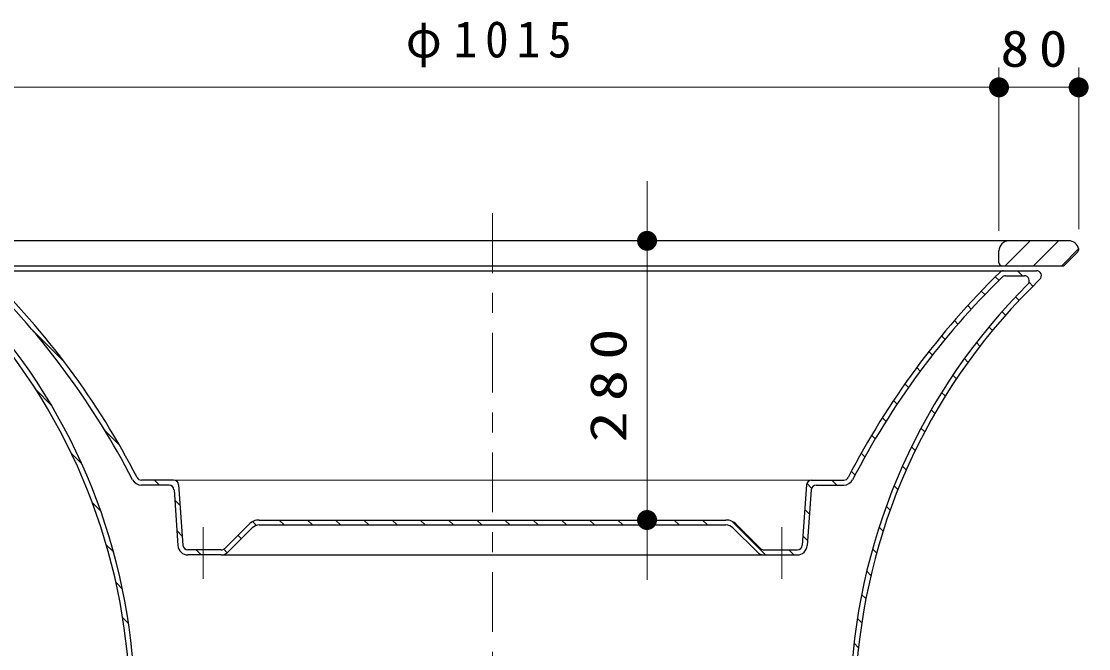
# Model space of a CAD drawing. Units: millimetres on the paper, scale 1:20. Extents: x -385 to 0, y 0 to 267.
# Drawn here: x -123.7 to -70.2, y 95.9 to 127.3 of the extents above; entities that cross this region are included whole.
import ezdxf

# ---------------------------------------------------------------- set-up
doc = ezdxf.new("R2010")
doc.units = ezdxf.units.MM
doc.linetypes.add('USER2', pattern=[6, 3, -1, 1, -1])
doc.layers.add('1_20', color=7, linetype='Continuous', lineweight=25)
doc.styles.add('ＭＳ ゴシック', font='')
doc.styles.get('ＭＳ ゴシック').set_extended_font_data('MS Gothic')

# ---------------------------------------------------------------- blocks, each defined once
blk = doc.blocks.new('filled_dot')
at = {"color": 0, "linetype": 'Continuous', "lineweight": -2, "const_width": 1.25}
blk.add_lwpolyline([(-0.625, 0, 1), (0.625, 0, 1)], format="xyb", close=True, dxfattribs=at)

msp = doc.modelspace()

# ---------------------------------------------------------------- linework, layer by layer
at = {"layer": '1_20', "lineweight": 13}
for p, q in [((-74.743, 116.828), (-74.743, 125.026)), ((-70.75, 116.91), (-70.75, 125.026)), ((-125.493, 124.026), (-74.743, 124.026)), ((-74.743, 124.026), (-70.75, 124.026)), ((-92.379, 119.328), (-92.379, 99.328)), ((-74.426, 115.078), (-73.176, 116.328)), ((-73.012, 115.078), (-71.762, 116.328)), ((-71.598, 115.078), (-70.752, 115.924)), ((-74.75, 114.348), (-74.927, 114.525)), ((-73.566, 114.578), (-73.816, 114.828)), ((-73.04, 114.053), (-73.235, 114.247)), ((-75.451, 113.635), (-75.628, 113.812)), ((-73.74, 113.338), (-73.916, 113.514)), ((-76.134, 112.903), (-76.311, 113.08)), ((-76.799, 112.154), (-76.976, 112.331)), ((-74.416, 112.599), (-74.593, 112.776)), ((-121.614, 110.301), (-123.253, 111.939)), ((-75.068, 111.837), (-75.245, 112.015)), ((-77.446, 111.387), (-77.624, 111.565)), ((-78.075, 110.602), (-78.253, 110.78)), ((-75.696, 111.052), (-75.874, 111.23)), ((-76.3, 110.241), (-76.479, 110.421)), ((-78.686, 109.799), (-78.865, 109.977)), ((-79.278, 108.977), (-79.458, 109.156)), ((-76.88, 109.407), (-77.06, 109.587)), ((-122.233, 108.091), (-122.993, 108.851)), ((-77.435, 108.547), (-77.616, 108.729)), ((-79.852, 108.136), (-80.032, 108.317)), ((-77.964, 107.662), (-78.147, 107.845)), ((-80.407, 107.277), (-80.588, 107.459)), ((-118.832, 106.104), (-119.544, 106.817)), ((-80.943, 106.399), (-81.125, 106.581)), ((-78.467, 106.751), (-78.652, 106.936)), ((-78.943, 105.813), (-79.13, 106)), ((-120.708, 105.152), (-121.224, 105.667)), ((-81.459, 105.501), (-81.643, 105.684)), ((-79.391, 104.847), (-79.58, 105.036)), ((-116.806, 104.078), (-117.056, 104.328)), ((-116.101, 104.328), (-84.135, 104.328)), ((-82.865, 104.078), (-83.115, 104.328)), ((-81.955, 104.583), (-82.14, 104.768)), ((-84.131, 103.93), (-84.369, 104.168)), ((-79.81, 103.851), (-80.002, 104.044)), ((-115.777, 103.049), (-116.047, 103.319)), ((-119.76, 102.789), (-120.178, 103.207)), ((-84.239, 102.624), (-84.473, 102.858)), ((-80.198, 102.826), (-80.394, 103.021)), ((-111.955, 102.056), (-112.147, 102.247)), ((-110.564, 102.078), (-110.814, 102.328)), ((-109.149, 102.078), (-109.399, 102.328)), ((-107.735, 102.078), (-107.985, 102.328)), ((-106.321, 102.078), (-106.571, 102.328)), ((-104.907, 102.078), (-105.157, 102.328)), ((-103.493, 102.078), (-103.743, 102.328)), ((-102.078, 102.078), (-102.328, 102.328)), ((-100.664, 102.078), (-100.914, 102.328)), ((-99.25, 102.078), (-99.5, 102.328)), ((-99.118, 102.328), (-91.379, 102.328)), ((-97.836, 102.078), (-98.086, 102.328)), ((-96.421, 102.078), (-96.671, 102.328)), ((-95.007, 102.078), (-95.257, 102.328)), ((-93.593, 102.078), (-93.843, 102.328)), ((-92.179, 102.078), (-92.429, 102.328)), ((-90.765, 102.078), (-91.015, 102.328)), ((-89.35, 102.078), (-89.6, 102.328)), ((-86.436, 100.578), (-88.119, 102.261)), ((-115.668, 101.526), (-115.938, 101.796)), ((-80.555, 101.768), (-80.754, 101.967)), ((-119.114, 100.729), (-119.476, 101.091)), ((-112.703, 101.39), (-112.88, 101.566)), ((-84.334, 101.304), (-84.568, 101.538)), ((-114.721, 100.578), (-114.971, 100.828)), ((-113.413, 100.685), (-113.592, 100.864)), ((-85.022, 100.578), (-85.272, 100.828)), ((-80.878, 100.677), (-81.081, 100.88)), ((-81.165, 99.55), (-81.372, 99.757)), ((-118.665, 98.866), (-118.99, 99.191)), ((-81.413, 98.384), (-81.626, 98.597)), ((-118.359, 97.146), (-118.658, 97.445)), ((-81.62, 97.177), (-81.839, 97.396)), ((-81.782, 95.924), (-82.008, 96.15))]:
    msp.add_line(p, q, dxfattribs=at)
at = {"layer": '1_20', "linetype": 'USER2', "lineweight": 13}
for p, q in [((-100.118, 78.714), (-100.118, 118.363)), ((-114.618, 99.379), (-114.618, 101.977)), ((-85.618, 99.379), (-85.618, 101.977))]:
    msp.add_line(p, q, dxfattribs=at)
at = {"layer": '1_20', "color": 3}
for p, q in [((-71.243, 116.328), (-134.993, 116.328)), ((-74.743, 115.228), (-74.743, 115.828)), ((-71.493, 115.078), (-70.792, 115.78)), ((-127.243, 115.078), (-71.493, 115.078)), ((-126.518, 114.828), (-72.868, 114.828)), ((-74.415, 114.578), (-73.472, 114.578)), ((-73.518, 114.828), (-72.868, 114.828)), ((-72.691, 114.402), (-73.167, 113.926)), ((-116.101, 104.328), (-117.715, 104.328)), ((-84.135, 104.328), (-82.521, 104.328)), ((-116.334, 104.078), (-117.715, 104.078)), ((-116.084, 103.846), (-115.884, 101.043)), ((-115.852, 104.096), (-115.635, 101.061)), ((-84.385, 104.096), (-84.602, 101.061)), ((-84.152, 103.846), (-84.352, 101.043)), ((-83.903, 104.078), (-82.521, 104.078)), ((-111.808, 102.328), (-88.429, 102.328)), ((-112.338, 102.109), (-113.545, 100.902)), ((-112.161, 101.932), (-113.368, 100.725)), ((-111.808, 102.078), (-88.429, 102.078)), ((-88.075, 101.932), (-86.868, 100.725)), ((-87.899, 102.109), (-86.691, 100.902)), ((-113.722, 100.828), (-115.385, 100.828)), ((-113.722, 100.578), (-115.385, 100.578)), ((-113.722, 100.578), (-86.515, 100.578)), ((-86.515, 100.828), (-84.851, 100.828)), ((-86.515, 100.578), (-84.851, 100.578))]:
    msp.add_line(p, q, dxfattribs=at)
for centre, radius, start, end in [((-74.243, 115.828), 0.5, 90, 180), ((-71.243, 115.828), 0.5, 9.4382, 90), ((-70.898, 115.886), 0.15, 315, 9.4382), ((-74.593, 115.228), 0.15, 180, 270), ((-153.495, 86.142), 39.75, 27.2604, 45.5259), ((-153.495, 86.142), 40, 27.2604, 45.6734), ((-46.741, 86.142), 40, 134.3266, 152.7396), ((-46.741, 86.142), 39.75, 134.4741, 152.7396), ((-74.517, 114.578), 0.25, 90, 134.3266), ((-74.415, 114.328), 0.25, 90, 134.4741), ((-73.472, 114.328), 0.25, 314.8691, 90), ((-72.868, 114.578), 0.25, 315, 90), ((-51.954, 92.712), 30.25, 134.8691, 177), ((-51.954, 92.712), 30, 135, 177), ((-148.282, 92.712), 30.25, 3, 43.2018), ((-148.282, 92.712), 30, 3, 42.9921), ((-117.715, 104.578), 0.5, 207.2604, 270), ((-117.715, 104.578), 0.25, 207.2604, 270), ((-116.101, 104.078), 0.25, 4.0856, 90), ((-84.135, 104.078), 0.25, 90, 175.9144), ((-82.521, 104.578), 0.25, 270, 332.7396), ((-82.521, 104.578), 0.5, 270, 332.7396), ((-116.334, 103.828), 0.25, 4.0856, 90), ((-83.903, 103.828), 0.25, 90, 175.9144), ((-111.808, 101.578), 0.75, 90, 135), ((-88.429, 101.578), 0.75, 45, 90), ((-111.808, 101.578), 0.5, 90, 135), ((-88.429, 101.578), 0.5, 45, 90), ((-115.385, 101.078), 0.5, 184.0856, 270), ((-115.385, 101.078), 0.25, 184.0856, 270), ((-113.722, 101.078), 0.25, 270, 315), ((-113.722, 101.078), 0.5, 270, 315), ((-86.515, 101.078), 0.5, 225, 270), ((-86.515, 101.078), 0.25, 225, 270), ((-84.851, 101.078), 0.25, 270, 355.9144), ((-84.851, 101.078), 0.5, 270, 355.9144)]:
    msp.add_arc(centre, radius, start, end, dxfattribs=at)

# ---------------------------------------------------------------- block references
at = {"layer": '1_20', "lineweight": 13, "xscale": 0.4, "yscale": 0.4}
msp.add_blockref('filled_dot', (-74.743, 124.026), dxfattribs=at)
for p, rotation in [((-74.743, 124.026), 180), ((-70.75, 124.026), 180), ((-92.379, 116.328), 90), ((-92.379, 102.328), 270)]:
    msp.add_blockref('filled_dot', p, dxfattribs=dict(at, rotation=rotation))

# ---------------------------------------------------------------- texts
at = {"layer": '1_20', "char_height": 1.833, "attachment_point": 8, "style": 'ＭＳ ゴシック'}
for s, insert in [('\\T1.33;\\W0.95;φ1015', (-100.118, 125.026)), ('\\T1.34;\\W1.15;80', (-72.747, 125.026))]:
    msp.add_mtext(s, dxfattribs=dict(at, insert=insert))
at = {"layer": '1_20', "insert": (-93.379, 109.328), "char_height": 1.833, "attachment_point": 8, "rotation": 90, "style": 'ＭＳ ゴシック'}
msp.add_mtext('\\T1.33;\\W1.25;280', dxfattribs=at)

doc.saveas('drawing.dxf')
